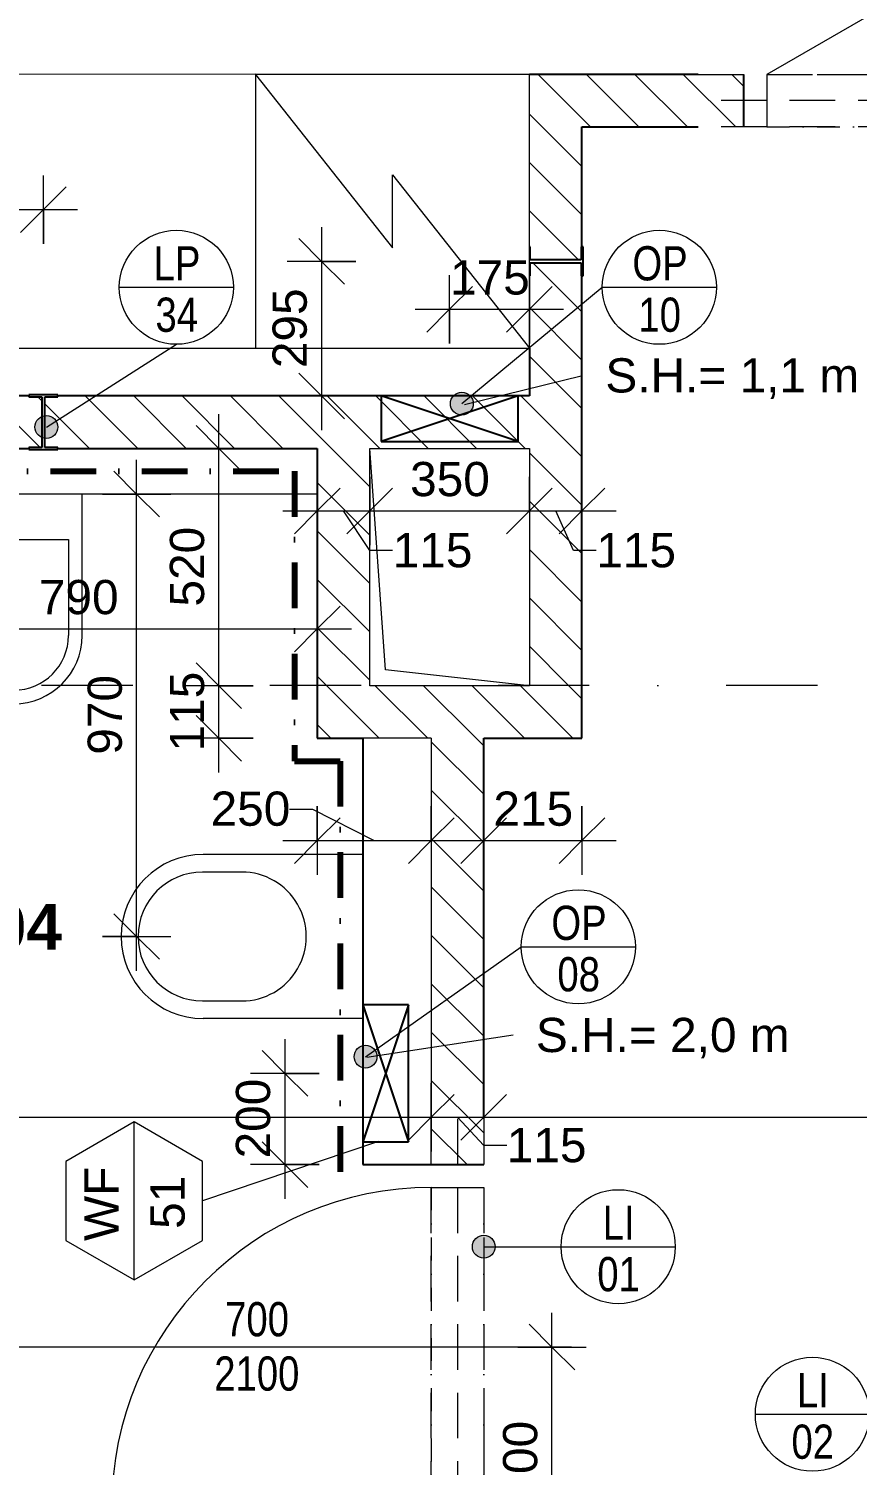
# Model space of a CAD drawing. Header units: millimetres. Extents: x -47276 to -6007, y -7799 to 11180.
# Drawn here: x -43432 to -41617, y -2311 to 838 of the extents above; entities that cross this region are included whole.
import ezdxf

# ---------------------------------------------------------------- set-up
doc = ezdxf.new("R2010")
doc.units = ezdxf.units.MM
for name, pattern in [('HA_Dash_3mm-S1mm', [150, 100, -50]), ('HA_DashDot_10mm-S3mm', [500, 200, -150, 0, -150]), ('HA_DashDot_2_2mm-S0_6mm', [110, 50, -30, 0, -30]), ('HA_DashDot_4mm-S1mm', [200, 100, -50, 0, -50])]:
    doc.linetypes.add(name, pattern=pattern)
for name, color, linetype, lineweight in [('A-____-____-DIMS', 9, 'Continuous', 5), ('A-____-____-DIMS-50', 9, 'Continuous', 5), ('A-AREA-____-IDEN', 9, 'Continuous', 9), ('A-DETL-____-OTLN', 9, 'Continuous', 25), ('A-DETL-GENF-OTLN', 9, 'Continuous', 9), ('A-DOOR-____-IDEN', 9, 'Continuous', 9), ('A-DOOR-____-MCUT', 9, 'HA_DashDot_2_2mm-S0_6mm', 9), ('A-DOOR-____-OTLN', 9, 'Continuous', 9), ('A-DOOR-FRAM-MCUT', 9, 'Continuous', 9), ('A-GENM-____-HDLN', 9, 'HA_Dash_3mm-S1mm', 9), ('A-GENM-____-IDEN', 9, 'Continuous', 9), ('A-GENM-____-OTLN', 9, 'Continuous', 9), ('A-WALL-____-IDEN', 9, 'Continuous', 9), ('A-WALL-____-MCUT', 9, 'Continuous', 9), ('A-WALL-____-PATT', 9, 'Continuous', 25), ('G-____-____-TEXT', 9, 'Continuous', 5), ('I-WALL-____-MCUT', 9, 'Continuous', 25), ('I-WALL-____-OTLN', 9, 'Continuous', 9), ('P-SANR-FIXT-OTLN', 9, 'Continuous', 9), ('Q-CASE-____-OTLN', 9, 'Continuous', 9), ('Q-SPCQ-____-OTLN', 9, 'Continuous', 9), ('S-COLS-____-MCUT', 9, 'Continuous', 25), ('S-COLS-____-OTLN', 9, 'Continuous', 9), ('S-GRID-____-OTLN', 9, 'Continuous', 5)]:
    doc.layers.add(name, color=color, linetype=linetype, lineweight=lineweight)
doc.styles.add('Arial_1', font='arial.ttf', dxfattribs={"height": 75})
doc.styles.add('Arial_2', font='arial.ttf', dxfattribs={"width": 0.8, "height": 75})
doc.styles.add('Arial_B', font='arialbd.ttf', dxfattribs={"height": 100})
doc.dimstyles.new('Inner_Dimensions', dxfattribs={"dimscale": 304.8, "dimtxt": 76.519455, "dimasz": 0.328084, "dimexe": 0.246063, "dimexo": 0.0625, "dimgap": 0.032808, "dimtad": 1, "dimdec": 0, "dimzin": 0, "dimdsep": 46, "dimtxsty": 'Arial_1', "dimblk1": 'OBLIQUE', "dimblk2": 'OBLIQUE', "dimsah": 1, "dimcen": 0.09, "dimdle": 0.246063, "dimazin": 0, "dimtfac": 1, "dimtdec": 4, "dimtix": 1, "dimtmove": 0, "dimatfit": 3, "dimfxl": 0.246063, "dimfxlon": 1, "dimtvp": 1, "dimtolj": 1, "dimtzin": 0, "dimlwd": 9, "dimlwe": 9, "dimarcsym": 2})
doc.dimstyles.new('Inner_Dimensions_1', dxfattribs={"dimscale": 304.8, "dimtxt": 76.519455, "dimasz": 0.328084, "dimexe": 0.246063, "dimexo": 0.0625, "dimgap": 0.032808, "dimtad": 1, "dimdec": 0, "dimzin": 0, "dimdsep": 46, "dimtxsty": 'Arial_1', "dimblk1": 'OBLIQUE', "dimblk2": 'OBLIQUE', "dimsah": 1, "dimcen": 0.09, "dimdle": 0.246063, "dimazin": 0, "dimtfac": 1, "dimtdec": 4, "dimtix": 1, "dimtmove": 1, "dimatfit": 3, "dimfxl": 0.246063, "dimfxlon": 1, "dimtvp": 1, "dimtolj": 1, "dimtzin": 0, "dimlwd": 9, "dimlwe": 9, "dimarcsym": 2})
doc.dimstyles.new('Inner_Dimensions_2', dxfattribs={"dimscale": 304.8, "dimtxt": 76.519455, "dimasz": 0.328084, "dimexe": 0.246063, "dimexo": 0.0625, "dimgap": 0.032808, "dimtad": 1, "dimdec": 0, "dimzin": 0, "dimdsep": 46, "dimtxsty": 'Arial_1', "dimblk1": 'OBLIQUE', "dimblk2": 'OBLIQUE', "dimsah": 1, "dimcen": 0.09, "dimdle": 0.246063, "dimazin": 0, "dimtfac": 1, "dimtdec": 4, "dimtix": 1, "dimtmove": 2, "dimatfit": 3, "dimfxl": 0.246063, "dimfxlon": 1, "dimtvp": 1, "dimtolj": 1, "dimtzin": 0, "dimlwd": 9, "dimlwe": 9, "dimarcsym": 2})
pattern_1 = [(135, (0, 0), (-53.03301, -53.03301), [])]

# ---------------------------------------------------------------- blocks, each defined once
blk = doc.blocks.new('HA_DR_Single_Swing_Solid - In_BJ_700x2100-2040353-DPS_3NP-C')
at = {"layer": 'A-DOOR-____-MCUT'}
for p, q in [((-350, 57.5), (350, 57.5)), ((-350, -57.5), (350, -57.5))]:
    blk.add_line(p, q, dxfattribs=at)
at = {"layer": 'A-DOOR-____-OTLN', "lineweight": 5}
blk.add_line((350, -757.5), (350, -57.5), dxfattribs=at)
blk.add_arc((350, -57.5), 700, 180, 270, dxfattribs=at)
at = {"layer": 'A-DOOR-FRAM-MCUT'}
for p, q in [((-350, -57.5), (-350, 57.5)), ((350, 57.5), (350, -57.5))]:
    blk.add_line(p, q, dxfattribs=at)
blk = doc.blocks.new('Casework 14 - Casework 6-1428157-DPS_3NP-C')
at = {"layer": 'Q-CASE-____-OTLN'}
for p, q in [((-49147.7, -34746.1), (-49148.7, -35817.1)), ((-48547.7, -34746.7), (-49147.7, -34746.1)), ((-48548.2, -35230.3), (-48547.7, -34746.7)), ((-49148.7, -35826.9), (-49148.7, -35829.8)), ((-49149.3, -36429.8), (-49150, -37166.1)), ((-48549.4, -36566.7), (-48549.3, -36430.3)), ((-47349.9, -36567.8), (-48549.4, -36566.7)), ((-49150, -37166.1), (-47350.5, -37167.8))]:
    blk.add_line(p, q, dxfattribs=at)
blk = doc.blocks.new('Lednice_Mraznička_ADNS - Lednice 600x600x1800-V2-DPS_3NP-C')
at = {"layer": 'Q-SPCQ-____-OTLN'}
for p, q in [((300, 300), (-300, 300)), ((-300, 300), (-300, -300)), ((300, 300), (-80, 0)), ((300, -300), (300, 300)), ((80, 0), (-300, -300)), ((-80, 0), (80, 0)), ((-300, -300), (300, -300))]:
    blk.add_line(p, q, dxfattribs=at)
blk = doc.blocks.new('ABMV_WashBasin_Generic - 550x460-1465709-DPS_3NP-C')
at = {"layer": 'P-SANR-FIXT-OTLN'}
for p, q in [((250, 510), (0, 510)), ((0, 480), (250, 480)), ((-150, 360), (-150, 50)), ((-120, 150), (-120, 360)), ((370, 360), (370, 150)), ((400, 50), (400, 360)), ((370, 150), (-120, 150))]:
    blk.add_line(p, q, dxfattribs=at)
for centre, radius, start, end in [((0, 360), 150, 90, 180), ((250, 360), 150, 360, 90), ((0, 360), 120, 90, 180), ((250, 360), 120, 360, 90), ((125, 200), 20, 90, 270), ((125, 200), 20, 270, 90)]:
    blk.add_arc(centre, radius, start, end, dxfattribs=at)
blk = doc.blocks.new('ABMV_Toilet_WallHung - Default-1928451-DPS_3NP-C')
at = {"layer": 'P-SANR-FIXT-OTLN'}
for p, q in [((-55, 75), (-55, 424.6)), ((-16.3, 426.2), (-16.3, 340.3)), ((266.3, 340.3), (266.3, 426.2)), ((305, 75), (305, 424.6))]:
    blk.add_line(p, q, dxfattribs=at)
for centre, radius, start, end in [((125, 424.6), 180, 0, 180), ((125, 426.2), 141.3, 360, 180), ((125, 340.3), 141.3, 180, 360)]:
    blk.add_arc(centre, radius, start, end, dxfattribs=at)
blk = doc.blocks.new('HA_DR_Double_Swing_Solid - In_BJ_1200x2100_800-1662813-DPS_3NP-C')
at = {"layer": 'A-DOOR-____-MCUT'}
for p, q in [((-600, 57.5), (600, 57.5)), ((-600, -57.5), (600, -57.5))]:
    blk.add_line(p, q, dxfattribs=at)
at = {"layer": 'A-DOOR-____-OTLN', "lineweight": 5}
for p, q in [((600, 857.5), (600, 57.5)), ((-253.6, 257.5), (-599.9, 57.5))]:
    blk.add_line(p, q, dxfattribs=at)
for centre, radius, start, end in [((600, 57.5), 800, 90, 180), ((-600, 57.5), 400, 360, 30)]:
    blk.add_arc(centre, radius, start, end, dxfattribs=at)
at = {"layer": 'A-DOOR-FRAM-MCUT'}
for p, q in [((-600, 57.5), (-600, -57.5)), ((600, -57.5), (600, 57.5))]:
    blk.add_line(p, q, dxfattribs=at)
blk = doc.blocks.new('HA_GM_Shaft_Rectangle - Default-2055991-DPS_3NP-C')
at = {"layer": 'A-DETL-GENF-OTLN'}
for p, q in [((35, -35), (520.3, 0)), ((0, -350), (35, -35))]:
    blk.add_line(p, q, dxfattribs=at)
at = {"layer": 'A-GENM-____-OTLN'}
for p, q in [((0, -350), (0, 0)), ((0, 0), (520.3, 0)), ((520.3, 0), (520.3, -350)), ((520.3, -350), (0, -350))]:
    blk.add_line(p, q, dxfattribs=at)
blk = doc.blocks.new('HA_GM_Tiling_LineBased - Generic Tiles-1682385-DPS_3NP-C')
at = {"layer": 'A-GENM-____-OTLN', "linetype": 'HA_DashDot_4mm-S1mm', "lineweight": 80}
blk.add_line((50, -50), (1985, -50), dxfattribs=at)
blk = doc.blocks.new('HA_GM_Tiling_LineBased - Generic Tiles-1688067-DPS_3NP-C')
at = {"layer": 'A-GENM-____-OTLN', "linetype": 'HA_DashDot_4mm-S1mm', "lineweight": 80}
blk.add_line((50, -50), (685.3, -50), dxfattribs=at)
blk = doc.blocks.new('HA_GM_Tiling_LineBased - Generic Tiles-1981518-DPS_3NP-C')
at = {"layer": 'A-GENM-____-OTLN', "linetype": 'HA_DashDot_4mm-S1mm', "lineweight": 80}
blk.add_line((-50, -50), (50, -50), dxfattribs=at)
blk = doc.blocks.new('HA_GM_Tiling_LineBased - Generic Tiles-1983348-DPS_3NP-C')
at = {"layer": 'A-GENM-____-OTLN', "linetype": 'HA_DashDot_4mm-S1mm', "lineweight": 80}
blk.add_line((50, -50), (984.7, -50), dxfattribs=at)
blk = doc.blocks.new('TB_Porotherm KP11_5_1000mm - TB_Porotherm KP11_5_1000mm-1863649-DPS_3NP-C')
at = {"layer": 'A-GENM-____-HDLN'}
for p, q in [((-500, 57.5), (500, 57.5)), ((-500, 0), (500, 0)), ((500, -57.5), (-500, -57.5))]:
    blk.add_line(p, q, dxfattribs=at)
blk = doc.blocks.new('TB_Porotherm KP11_5_1500mm - TB_Porotherm KP11_5_1500mm-1870867-DPS_3NP-C')
at = {"layer": 'A-GENM-____-HDLN'}
for p, q in [((-750, 57.5), (750, 57.5)), ((-750, 0), (750, 0)), ((750, -57.5), (-750, -57.5))]:
    blk.add_line(p, q, dxfattribs=at)
blk = doc.blocks.new('HA_sCO_I_Parallel - IPE 120-1978731-DPS_3NP-C')
at = {"layer": 'S-COLS-____-MCUT'}
for p, q in [((32, 60), (-32, 60)), ((-32, 60), (-32, 55.6)), ((-32, 55.6), (-3.15, 55.6)), ((-3.15, 55.6), (-3.15, -55.6)), ((3.15, -55.6), (3.15, 55.6)), ((3.15, 55.6), (32, 55.6)), ((32, 55.6), (32, 60)), ((-32, -55.6), (-32, -57.5)), ((-3.15, -55.6), (-32, -55.6)), ((32, -55.6), (3.15, -55.6)), ((32, -57.5), (32, -55.6))]:
    blk.add_line(p, q, dxfattribs=at)
blk = doc.blocks.new('HA_sCO_I_Parallel - IPE 120-1979555-DPS_3NP-C')
at = {"layer": 'S-COLS-____-MCUT'}
for p, q in [((32, 60), (-32, 60)), ((-32, 60), (-32, 55.6)), ((-32, 55.6), (-3.15, 55.6)), ((-3.15, 55.6), (-3.15, -55.6)), ((3.15, -55.6), (3.15, 55.6)), ((3.15, 55.6), (32, 55.6)), ((32, 55.6), (32, 60)), ((-32, -55.6), (-32, -60)), ((-3.15, -55.6), (-32, -55.6)), ((-32, -60), (32, -60)), ((32, -55.6), (3.15, -55.6)), ((32, -60), (32, -55.6))]:
    blk.add_line(p, q, dxfattribs=at)
blk = doc.blocks.new('HA_TAG_Door_TypeMark_wDimensions - Scale50_Left with Bouble-921048-DPS_3NP-C')
at = {"layer": 'A-DOOR-____-IDEN'}
for p, q in [((-2.5, 22), (2.5, 22)), ((0, -5), (0, 19.5))]:
    blk.add_line(p, q, dxfattribs=at)
blk.add_circle((0, 22), 2.5, dxfattribs=at)
blk = doc.blocks.new('DIMBLOCK94-DPS_3NP-C')
at = {"layer": 'A-____-____-DIMS-50', "lineweight": 9}
for p, q in [((-44834.9, -1473.1), (-44834.9, -1623.1)), ((-44834.9, -1548.1), (-44834.9, -1473.1)), ((-42549.9, -1473.1), (-42549.9, -1623.1)), ((-42549.9, -1548.1), (-42549.9, -1473.1)), ((-44834.9, -1548.1), (-44784.9, -1498.1)), ((-42549.9, -1548.1), (-42499.9, -1498.1)), ((-44909.9, -1548.1), (-42549.9, -1548.1)), ((-44834.9, -1548.1), (-44884.9, -1598.1)), ((-42549.9, -1548.1), (-42599.9, -1598.1))]:
    blk.add_line(p, q, dxfattribs=at)
at = {"layer": 'A-____-____-DIMS-50', "color": 0, "lineweight": 9, "insert": (-43807.8, -1440.7), "char_height": 75, "width": 276.883, "attachment_point": 1, "line_spacing_factor": 0.941778, "style": 'Arial_1'}
blk.add_mtext('2285', dxfattribs=at)
blk = doc.blocks.new('_Oblique')
at = {"color": 0, "linetype": 'ByBlock', "lineweight": -2}
blk.add_line((-0.5, -0.5), (0.5, 0.5), dxfattribs=at)
blk = doc.blocks.new('DIMBLOCK95-DPS_3NP-C')
at = {"layer": 'A-____-____-DIMS-50', "lineweight": 9}
for p, q in [((-42549.9, -1473.1), (-42549.9, -1623.1)), ((-42549.9, -1548.1), (-42549.9, -1473.1)), ((-42434.9, -1473.1), (-42434.9, -1623.1)), ((-42434.9, -1548.1), (-42434.9, -1473.1)), ((-42549.9, -1548.1), (-42499.9, -1498.1)), ((-42434.9, -1548.1), (-42384.9, -1498.1)), ((-42549.9, -1548.1), (-42599.9, -1598.1)), ((-42549.9, -1548.1), (-42434.9, -1548.1)), ((-42434.6, -1610), (-42492.4, -1548.1)), ((-42434.9, -1548.1), (-42484.9, -1598.1)), ((-42384.6, -1610), (-42434.6, -1610))]:
    blk.add_line(p, q, dxfattribs=at)
at = {"layer": 'A-____-____-DIMS-50', "color": 0, "lineweight": 9, "insert": (-42384.6, -1571.5), "char_height": 75, "width": 207.662, "attachment_point": 1, "line_spacing_factor": 0.941778, "style": 'Arial_1'}
blk.add_mtext('115', dxfattribs=at)
blk = doc.blocks.new('DIMBLOCK96-DPS_3NP-C')
at = {"layer": 'A-____-____-DIMS-50', "lineweight": 9}
for p, q in [((-42434.9, -1473.1), (-42434.9, -1623.1)), ((-42434.9, -1548.1), (-42434.9, -1473.1)), ((-40474.9, -1473.1), (-40474.9, -1623.1)), ((-40474.9, -1548.1), (-40474.9, -1473.1)), ((-42434.9, -1548.1), (-42384.9, -1498.1)), ((-40474.9, -1548.1), (-40424.9, -1498.1)), ((-42434.9, -1548.1), (-42484.9, -1598.1)), ((-42434.9, -1548.1), (-40474.9, -1548.1)), ((-40474.9, -1548.1), (-40524.9, -1598.1))]:
    blk.add_line(p, q, dxfattribs=at)
at = {"layer": 'A-____-____-DIMS-50', "color": 0, "lineweight": 9, "insert": (-41570.3, -1440.7), "char_height": 75, "width": 276.883, "attachment_point": 1, "line_spacing_factor": 0.941778, "style": 'Arial_1'}
blk.add_mtext('1960', dxfattribs=at)
blk = doc.blocks.new('HA_TAG_WA_Partitions - Group _ Type Mark-556634-DPS_3NP-C')
at = {"layer": 'A-WALL-____-IDEN'}
for p, q in [((-1.732, 3), (-3.464, 0)), ((1.732, 3), (-1.732, 3)), ((3.464, 0), (1.732, 3)), ((-3.464, 0), (3.464, 0)), ((-3.464, 0), (-1.732, -3)), ((1.732, -3), (3.464, 0)), ((-1.732, -3), (1.732, -3))]:
    blk.add_line(p, q, dxfattribs=at)
blk = doc.blocks.new('DIMBLOCK129-DPS_3NP-C')
at = {"layer": 'A-____-____-DIMS-50', "lineweight": 9}
for p, q in [((-42434.9, -866.4), (-42434.9, -1016.4)), ((-42434.9, -941.4), (-42434.9, -866.4)), ((-42219.9, -866.4), (-42219.9, -1016.4)), ((-42219.9, -941.4), (-42219.9, -866.4)), ((-42434.9, -941.4), (-42384.9, -891.4)), ((-42219.9, -941.4), (-42169.9, -891.4)), ((-42509.9, -941.4), (-42144.9, -941.4)), ((-42434.9, -941.4), (-42484.9, -991.4)), ((-42219.9, -941.4), (-42269.9, -991.4))]:
    blk.add_line(p, q, dxfattribs=at)
at = {"layer": 'A-____-____-DIMS-50', "color": 0, "lineweight": 9, "insert": (-42413.9, -834), "char_height": 75, "width": 207.662, "attachment_point": 1, "line_spacing_factor": 0.941778, "style": 'Arial_1'}
blk.add_mtext('215', dxfattribs=at)
blk = doc.blocks.new('DIMBLOCK130-DPS_3NP-C')
at = {"layer": 'A-____-____-DIMS-50', "lineweight": 9}
for p, q in [((-42860.5, -872.5), (-42810.5, -872.5)), ((-42810.5, -872.5), (-42674.9, -941.4)), ((-42799.9, -866.4), (-42799.9, -1016.4)), ((-42799.9, -941.4), (-42799.9, -866.4)), ((-42549.9, -866.4), (-42549.9, -1016.4)), ((-42549.9, -941.4), (-42549.9, -866.4)), ((-42799.9, -941.4), (-42749.9, -891.4)), ((-42549.9, -941.4), (-42499.9, -891.4)), ((-42874.9, -941.4), (-42474.9, -941.4)), ((-42799.9, -941.4), (-42849.9, -991.4)), ((-42549.9, -941.4), (-42599.9, -991.4))]:
    blk.add_line(p, q, dxfattribs=at)
at = {"layer": 'A-____-____-DIMS-50', "color": 0, "lineweight": 9, "insert": (-43033.5, -834), "char_height": 75, "width": 207.662, "attachment_point": 1, "line_spacing_factor": 0.941778, "style": 'Arial_1'}
blk.add_mtext('250', dxfattribs=at)
blk = doc.blocks.new('DIMBLOCK131-DPS_3NP-C')
at = {"layer": 'A-____-____-DIMS-50', "lineweight": 9}
for p, q in [((-42799.9, -143.9), (-42799.9, -293.9)), ((-42799.9, -218.9), (-42799.9, -143.9)), ((-42684.9, -143.9), (-42684.9, -293.9)), ((-42684.9, -218.9), (-42684.9, -143.9)), ((-42799.9, -218.9), (-42749.9, -168.9)), ((-42684.9, -218.9), (-42634.9, -168.9)), ((-42874.9, -218.9), (-42684.9, -218.9)), ((-42799.9, -218.9), (-42849.9, -268.9)), ((-42684.6, -305.9), (-42742.4, -218.9)), ((-42684.9, -218.9), (-42734.9, -268.9)), ((-42634.6, -305.9), (-42684.6, -305.9))]:
    blk.add_line(p, q, dxfattribs=at)
at = {"layer": 'A-____-____-DIMS-50', "color": 0, "lineweight": 9, "insert": (-42634.6, -267.4), "char_height": 75, "width": 207.662, "attachment_point": 1, "line_spacing_factor": 0.941778, "style": 'Arial_1'}
blk.add_mtext('115', dxfattribs=at)
blk = doc.blocks.new('DIMBLOCK132-DPS_3NP-C')
at = {"layer": 'A-____-____-DIMS-50', "lineweight": 9}
for p, q in [((-42684.9, -143.9), (-42684.9, -293.9)), ((-42684.9, -218.9), (-42684.9, -143.9)), ((-42334.9, -143.9), (-42334.9, -293.9)), ((-42334.9, -218.9), (-42334.9, -143.9)), ((-42684.9, -218.9), (-42634.9, -168.9)), ((-42334.9, -218.9), (-42284.9, -168.9)), ((-42684.9, -218.9), (-42734.9, -268.9)), ((-42684.9, -218.9), (-42334.9, -218.9)), ((-42334.9, -218.9), (-42384.9, -268.9))]:
    blk.add_line(p, q, dxfattribs=at)
at = {"layer": 'A-____-____-DIMS-50', "color": 0, "lineweight": 9, "insert": (-42596.4, -111.5), "char_height": 75, "width": 207.662, "attachment_point": 1, "line_spacing_factor": 0.941778, "style": 'Arial_1'}
blk.add_mtext('350', dxfattribs=at)
blk = doc.blocks.new('DIMBLOCK133-DPS_3NP-C')
at = {"layer": 'A-____-____-DIMS-50', "lineweight": 9}
for p, q in [((-42334.9, -143.9), (-42334.9, -293.9)), ((-42334.9, -218.9), (-42334.9, -143.9)), ((-42219.9, -143.9), (-42219.9, -293.9)), ((-42219.9, -218.9), (-42219.9, -143.9)), ((-42334.9, -218.9), (-42284.9, -168.9)), ((-42219.9, -218.9), (-42169.9, -168.9)), ((-42334.9, -218.9), (-42384.9, -268.9)), ((-42334.9, -218.9), (-42144.9, -218.9)), ((-42238.5, -305.9), (-42277.4, -218.9)), ((-42219.9, -218.9), (-42269.9, -268.9)), ((-42188.5, -305.9), (-42238.5, -305.9))]:
    blk.add_line(p, q, dxfattribs=at)
at = {"layer": 'A-____-____-DIMS-50', "color": 0, "lineweight": 9, "insert": (-42188.5, -267.4), "char_height": 75, "width": 207.662, "attachment_point": 1, "line_spacing_factor": 0.941778, "style": 'Arial_1'}
blk.add_mtext('115', dxfattribs=at)
blk = doc.blocks.new('DIMBLOCK134-DPS_3NP-C')
at = {"layer": 'A-____-____-DIMS-50', "lineweight": 9}
for p, q in [((-43015.4, -602.1), (-43065.4, -552.1)), ((-42940.4, -602.1), (-43090.4, -602.1)), ((-43015.4, -792.1), (-43015.4, -602.1)), ((-43015.4, -602.1), (-42965.4, -652.1)), ((-43015.4, -602.1), (-42940.4, -602.1)), ((-43015.4, -717.1), (-43065.4, -667.1)), ((-42940.4, -717.1), (-43090.4, -717.1)), ((-43015.4, -717.1), (-42965.4, -767.1)), ((-43015.4, -717.1), (-42940.4, -717.1))]:
    blk.add_line(p, q, dxfattribs=at)
at = {"layer": 'A-____-____-DIMS-50', "color": 0, "lineweight": 9, "insert": (-43122.7, -746.1), "char_height": 75, "width": 207.662, "attachment_point": 1, "rotation": 90, "line_spacing_factor": 0.941778, "style": 'Arial_1'}
blk.add_mtext('115', dxfattribs=at)
blk = doc.blocks.new('DIMBLOCK135-DPS_3NP-C')
at = {"layer": 'A-____-____-DIMS-50', "lineweight": 9}
for p, q in [((-43015.4, -602.1), (-43015.4, -6.8)), ((-43015.4, -81.8), (-43065.4, -31.8)), ((-42940.4, -81.8), (-43090.4, -81.8)), ((-43015.4, -81.8), (-42965.4, -131.8)), ((-43015.4, -81.8), (-42940.4, -81.8)), ((-43015.4, -602.1), (-43065.4, -552.1)), ((-42940.4, -602.1), (-43090.4, -602.1)), ((-43015.4, -602.1), (-42965.4, -652.1)), ((-43015.4, -602.1), (-42940.4, -602.1))]:
    blk.add_line(p, q, dxfattribs=at)
at = {"layer": 'A-____-____-DIMS-50', "color": 0, "lineweight": 9, "insert": (-43122.7, -428.5), "char_height": 75, "width": 207.662, "attachment_point": 1, "rotation": 90, "line_spacing_factor": 0.941778, "style": 'Arial_1'}
blk.add_mtext('520', dxfattribs=at)
blk = doc.blocks.new('HA_TAG_GM_Products - Generic-588599-DPS_3NP-C')
at = {"layer": 'A-GENM-____-IDEN'}
blk.add_line((-2.5, 0), (2.5, 0), dxfattribs=at)
blk.add_circle((0, 0), 2.5, dxfattribs=at)
blk = doc.blocks.new('DIMBLOCK200-DPS_3NP-C')
at = {"layer": 'A-____-____-DIMS-50', "lineweight": 9}
for p, q in [((-42509.9, 148.1), (-42509.9, 298.1)), ((-42334.9, 298.1), (-42334.9, 148.1)), ((-42334.9, 223.1), (-42334.9, 298.1)), ((-42509.9, 223.1), (-42459.9, 273.1)), ((-42334.9, 223.1), (-42284.9, 273.1)), ((-42584.9, 223.1), (-42259.9, 223.1)), ((-42509.9, 223.1), (-42559.9, 173.1)), ((-42509.9, 223.1), (-42509.9, 148.1)), ((-42334.9, 223.1), (-42384.9, 173.1))]:
    blk.add_line(p, q, dxfattribs=at)
at = {"layer": 'A-____-____-DIMS-50', "color": 0, "lineweight": 9, "insert": (-42508.9, 330.5), "char_height": 75, "width": 207.662, "attachment_point": 1, "line_spacing_factor": 0.941778, "style": 'Arial_1'}
blk.add_mtext('175', dxfattribs=at)
blk = doc.blocks.new('DIMBLOCK223-DPS_3NP-C')
at = {"layer": 'A-____-____-DIMS-50', "lineweight": 9}
for p, q in [((-42285.5, -2626.8), (-42285.5, -1976.8)), ((-42285.5, -2051.8), (-42335.5, -2001.8)), ((-42360.5, -2051.8), (-42210.5, -2051.8)), ((-42285.5, -2051.8), (-42360.5, -2051.8)), ((-42285.5, -2051.8), (-42235.5, -2101.8)), ((-42285.5, -2551.8), (-42335.5, -2501.8)), ((-42360.5, -2551.8), (-42210.5, -2551.8)), ((-42285.5, -2551.8), (-42360.5, -2551.8)), ((-42285.5, -2551.8), (-42235.5, -2601.8))]:
    blk.add_line(p, q, dxfattribs=at)
at = {"layer": 'A-____-____-DIMS-50', "color": 0, "lineweight": 9, "insert": (-42392.8, -2388.3), "char_height": 75, "width": 207.662, "attachment_point": 1, "rotation": 90, "line_spacing_factor": 0.941778, "style": 'Arial_1'}
blk.add_mtext('500', dxfattribs=at)
blk = doc.blocks.new('DIMBLOCK234-DPS_3NP-C')
at = {"layer": 'A-____-____-DIMS-50', "lineweight": 9}
for p, q in [((-43589.9, -402.6), (-43589.9, -552.6)), ((-43589.9, -477.6), (-43589.9, -402.6)), ((-42799.9, -402.6), (-42799.9, -552.6)), ((-42799.9, -477.6), (-42799.9, -402.6)), ((-43589.9, -477.6), (-43539.9, -427.6)), ((-42799.9, -477.6), (-42749.9, -427.6)), ((-43664.9, -477.6), (-42724.9, -477.6)), ((-43589.9, -477.6), (-43639.9, -527.6)), ((-42799.9, -477.6), (-42849.9, -527.6))]:
    blk.add_line(p, q, dxfattribs=at)
at = {"layer": 'A-____-____-DIMS-50', "color": 0, "lineweight": 9, "insert": (-43409.8, -370.2), "char_height": 75, "width": 207.662, "attachment_point": 1, "line_spacing_factor": 0.941778, "style": 'Arial_1'}
blk.add_mtext('790', dxfattribs=at)
blk = doc.blocks.new('DIMBLOCK235-DPS_3NP-C')
at = {"layer": 'A-____-____-DIMS-50', "lineweight": 9}
for p, q in [((-43195.6, -1226.8), (-43195.6, -106.8)), ((-43195.6, -181.8), (-43245.6, -131.8)), ((-43270.6, -181.8), (-43120.6, -181.8)), ((-43195.6, -181.8), (-43270.6, -181.8)), ((-43195.6, -181.8), (-43145.6, -231.8)), ((-43195.6, -1151.8), (-43245.6, -1101.8)), ((-43270.6, -1151.8), (-43120.6, -1151.8)), ((-43195.6, -1151.8), (-43270.6, -1151.8)), ((-43195.6, -1151.8), (-43145.6, -1201.8))]:
    blk.add_line(p, q, dxfattribs=at)
at = {"layer": 'A-____-____-DIMS-50', "color": 0, "lineweight": 9, "insert": (-43302.9, -753.3), "char_height": 75, "width": 207.662, "attachment_point": 1, "rotation": 90, "line_spacing_factor": 0.941778, "style": 'Arial_1'}
blk.add_mtext('970', dxfattribs=at)
blk = doc.blocks.new('DIMBLOCK246-DPS_3NP-C')
at = {"layer": 'A-____-____-DIMS-50', "lineweight": 9}
for p, q in [((-42870.7, -1376.8), (-42870.7, -1726.8)), ((-42870.7, -1451.8), (-42920.7, -1401.8)), ((-42795.7, -1451.8), (-42945.7, -1451.8)), ((-42870.7, -1451.8), (-42820.7, -1501.8)), ((-42870.7, -1451.8), (-42795.7, -1451.8)), ((-42870.7, -1651.8), (-42920.7, -1601.8)), ((-42795.7, -1651.8), (-42945.7, -1651.8)), ((-42870.7, -1651.8), (-42820.7, -1701.8)), ((-42870.7, -1651.8), (-42795.7, -1651.8))]:
    blk.add_line(p, q, dxfattribs=at)
at = {"layer": 'A-____-____-DIMS-50', "color": 0, "lineweight": 9, "insert": (-42978.1, -1638.3), "char_height": 75, "width": 207.662, "attachment_point": 1, "rotation": 90, "line_spacing_factor": 0.941778, "style": 'Arial_1'}
blk.add_mtext('200', dxfattribs=at)
blk = doc.blocks.new('DIMBLOCK255-DPS_3NP-C')
at = {"layer": 'A-____-____-DIMS-50', "lineweight": 9}
for p, q in [((-44834.9, 516.6), (-44834.9, 366.6)), ((-44834.9, 441.6), (-44834.9, 516.6)), ((-43399.9, 366.6), (-43399.9, 516.6)), ((-44834.9, 441.6), (-44784.9, 491.6)), ((-43399.9, 441.6), (-43349.9, 491.6)), ((-44909.9, 441.6), (-43324.9, 441.6)), ((-44834.9, 441.6), (-44884.9, 391.6)), ((-43399.9, 441.6), (-43449.9, 391.6)), ((-43399.9, 441.6), (-43399.9, 366.6))]:
    blk.add_line(p, q, dxfattribs=at)
at = {"layer": 'A-____-____-DIMS-50', "color": 0, "lineweight": 9, "insert": (-44028.3, 549), "char_height": 75, "width": 276.883, "attachment_point": 1, "line_spacing_factor": 0.941778, "style": 'Arial_1'}
blk.add_mtext('1435', dxfattribs=at)
blk = doc.blocks.new('DIMBLOCK260-DPS_3NP-C')
at = {"layer": 'A-____-____-DIMS-50', "lineweight": 9}
for p, q in [((-42790.4, 328.2), (-42840.4, 378.2)), ((-42790.4, 403.2), (-42790.4, -41.8)), ((-42715.4, 328.2), (-42865.4, 328.2)), ((-42790.4, 328.2), (-42740.4, 278.2)), ((-42790.4, 328.2), (-42715.4, 328.2)), ((-42790.4, 33.2), (-42840.4, 83.2)), ((-42715.4, 33.2), (-42865.4, 33.2)), ((-42790.4, 33.2), (-42740.4, -16.8)), ((-42790.4, 33.2), (-42715.4, 33.2))]:
    blk.add_line(p, q, dxfattribs=at)
at = {"layer": 'A-____-____-DIMS-50', "color": 0, "lineweight": 9, "insert": (-42897.8, 94.2), "char_height": 75, "width": 207.662, "attachment_point": 1, "rotation": 90, "line_spacing_factor": 0.941778, "style": 'Arial_1'}
blk.add_mtext('295', dxfattribs=at)

msp = doc.modelspace()

# ---------------------------------------------------------------- hatches: boundary and pattern name
at = {"layer": 'A-GENM-____-IDEN'}
h = msp.add_hatch(color=256, dxfattribs=at)
edge = h.paths.add_edge_path()
edge.add_arc((-42483, 16.3), 25, 0, 360)
h = msp.add_hatch(color=256, dxfattribs=at)
edge = h.paths.add_edge_path()
edge.add_arc((-43393.2, -34.9), 25, 0, 360)
h = msp.add_hatch(color=256, dxfattribs=at)
edge = h.paths.add_edge_path()
edge.add_arc((-42694, -1415.2), 25, 0, 360)
h = msp.add_hatch(color=256, dxfattribs=at)
edge = h.paths.add_edge_path()
edge.add_arc((-42434.9, -1831.8), 25, 0, 360)
at = {"layer": 'A-WALL-____-PATT', "lineweight": 5}
h = msp.add_hatch(dxfattribs=at)
h.set_pattern_fill('FP_4', color=256, style=0, pattern_type=2)
h.set_pattern_definition(pattern_1)
h.paths.add_polyline_path([(-42219.9, -602.1), (-42219.9, 296.2), (-42221.8, 296.2), (-42221.8, 325.1), (-42333, 325.1), (-42333, 296.2), (-42334.9, 296.2), (-42334.9, -602.1)])
h.paths.add_polyline_path([(-42221.8, 331.4), (-42221.8, 360.2), (-42219.9, 360.2), (-42219.9, 738.2), (-42334.9, 738.2), (-42334.9, 360.2), (-42333, 360.2), (-42333, 331.4), (-42222.8, 331.4)])
h = msp.add_hatch(dxfattribs=at)
h.set_pattern_fill('FP_4', color=256, style=0, pattern_type=2)
h.set_pattern_definition(pattern_1)
h.paths.add_polyline_path([(-40094.9, 623.2), (-40094.9, 738.2), (-40227.9, 738.2), (-40227.9, 736.3), (-40256.8, 736.3), (-40256.8, 625.1), (-40227.9, 625.1), (-40227.9, 623.2)])
h.paths.add_polyline_path([(-40564.9, 623.2), (-40291.9, 623.2), (-40291.9, 625.1), (-40263.1, 625.1), (-40263.1, 736.3), (-40291.9, 736.3), (-40291.9, 738.2), (-40564.9, 738.2)])
h.paths.add_polyline_path([(-41864.9, 623.2), (-41864.9, 738.2), (-42219.9, 738.2), (-42219.9, 623.2), (-41943.6, 623.2)])
h = msp.add_hatch(dxfattribs=at)
h.set_pattern_fill('FP_4', color=256, style=0, pattern_type=2)
h.set_pattern_definition(pattern_1)
h.paths.add_polyline_path([(-42334.9, -81.8), (-42334.9, 33.2), (-43367.9, 33.2), (-43367.9, 31.3), (-43396.8, 31.3), (-43396.8, -79.9), (-43367.9, -79.9), (-43367.9, -81.8), (-42684.9, -81.8)])
h.paths.add_polyline_path([(-43431.9, -81.8), (-43431.9, -79.9), (-43403.1, -79.9), (-43403.1, 31.3), (-43431.9, 31.3), (-43431.9, 33.2), (-44834.9, 33.2), (-44834.9, -81.8), (-43553.3, -81.8)])
h = msp.add_hatch(dxfattribs=at)
h.set_pattern_fill('FP_4', color=256, style=0, pattern_type=2)
h.set_pattern_definition(pattern_1)
h.paths.add_polyline_path([(-42684.9, -602.1), (-42684.9, -81.8), (-42799.9, -81.8), (-42799.9, -602.1)])
h = msp.add_hatch(dxfattribs=at)
h.set_pattern_fill('FP_4', color=256, style=0, pattern_type=2)
h.set_pattern_definition(pattern_1)
h.paths.add_polyline_path([(-42219.9, -717.1), (-42219.9, -602.1), (-42799.9, -602.1), (-42799.9, -717.1), (-42434.9, -717.1)])
h = msp.add_hatch(dxfattribs=at)
h.set_pattern_fill('FP_4', color=256, style=0, pattern_type=2)
h.set_pattern_definition(pattern_1)
h.paths.add_polyline_path([(-42549.9, -2551.8), (-42434.9, -2551.8), (-42434.9, -2451.8), (-42549.9, -2451.8)])
h.paths.add_polyline_path([(-42549.9, -1651.8), (-42434.9, -1651.8), (-42434.9, -717.1), (-42549.9, -717.1), (-42549.9, -1140.3)])

# ---------------------------------------------------------------- linework, layer by layer
at = {"layer": 'A-DETL-____-OTLN'}
for p, q in [((-42359.9, 33.2), (-42659.9, 33.2)), ((-42659.9, 33.2), (-42659.9, -66.8)), ((-42359.9, 33.2), (-42659.9, -66.8)), ((-42359.9, -66.8), (-42659.9, 33.2)), ((-42359.9, -66.8), (-42359.9, 33.2)), ((-42659.9, -66.8), (-42359.9, -66.8)), ((-42699.9, -1301.8), (-42699.9, -1601.8)), ((-42599.9, -1301.8), (-42699.9, -1301.8)), ((-42699.9, -1301.8), (-42599.9, -1601.8)), ((-42599.9, -1301.8), (-42699.9, -1601.8)), ((-42599.9, -1601.8), (-42599.9, -1301.8)), ((-42699.9, -1601.8), (-42599.9, -1601.8))]:
    msp.add_line(p, q, dxfattribs=at)
at = {"layer": 'A-GENM-____-IDEN'}
for p, q in [((-42483, 16.3), (-42175.3, 271.4)), ((-43393.2, -34.9), (-43108.5, 146.4)), ((-42694, -1415.2), (-42352.8, -1174.4)), ((-42434.9, -1831.8), (-42265.4, -1831.8))]:
    msp.add_line(p, q, dxfattribs=at)
for centre in [(-42483, 16.3), (-43393.2, -34.9), (-42694, -1415.2), (-42434.9, -1831.8)]:
    msp.add_circle(centre, 25, dxfattribs=at)
at = {"layer": 'A-WALL-____-IDEN'}
msp.add_line((-42665.5, -1601.4), (-43050.9, -1731.3), dxfattribs=at)
at = {"layer": 'A-WALL-____-MCUT'}
for q in [(-42699.9, -717.1), (-42549.9, -1551.7)]:
    msp.add_line((-42549.9, -717.1), q, dxfattribs=at)
at = {"layer": 'G-____-____-TEXT', "color": 10, "lineweight": 9}
for p, q in [((-42477.4, 14.3), (-42218.5, 78.3)), ((-42690.9, -1416.3), (-42370.8, -1367.6))]:
    msp.add_line(p, q, dxfattribs=at)
at = {"layer": 'I-WALL-____-MCUT'}
for p, q in [((-41965, 738.2), (-42334.9, 738.2)), ((-41864.9, 623.2), (-41864.9, 738.2)), ((-42219.9, 360.2), (-42219.9, 623.2)), ((-42219.9, 623.2), (-41965, 623.2)), ((-42219.9, -717.1), (-42219.9, 296.2)), ((-42334.9, 138.2), (-42334.9, 33.2)), ((-43431.9, 33.2), (-44834.9, 33.2)), ((-42334.9, 33.2), (-43367.9, 33.2)), ((-44834.9, -81.8), (-43431.9, -81.8)), ((-43367.9, -81.8), (-42799.9, -81.8)), ((-42799.9, -81.8), (-42799.9, -717.1)), ((-42799.9, -717.1), (-42699.9, -717.1)), ((-42699.9, -717.1), (-42699.9, -1651.8)), ((-42434.9, -1551.7), (-42434.9, -717.1)), ((-42434.9, -717.1), (-42219.9, -717.1)), ((-42699.9, -1651.8), (-42434.9, -1651.8))]:
    msp.add_line(p, q, dxfattribs=at)
at = {"layer": 'I-WALL-____-OTLN'}
msp.add_line((-42799.9, -181.8), (-44834.9, -181.8), dxfattribs=at)
at = {"layer": 'S-GRID-____-OTLN', "linetype": 'HA_DashDot_10mm-S3mm', "lineweight": 9}
msp.add_line((-22199.7, -601.8), (-45676.5, -601.8), dxfattribs=at)

# ---------------------------------------------------------------- block references
at = {"layer": 'A-DOOR-____-IDEN', "xscale": 49.99999999999998, "yscale": 49.99999999999998, "zscale": 49.99999999999998, "rotation": 89.99999999999991}
msp.add_blockref('HA_TAG_Door_TypeMark_wDimensions - Scale50_Left with Bouble-921048-DPS_3NP-C', (-42492.4, -2051.8), dxfattribs=at)
at = {"layer": 'A-DOOR-____-OTLN'}
msp.add_blockref('HA_DR_Double_Swing_Solid - In_BJ_1200x2100_800-1662813-DPS_3NP-C', (-41214.9, 680.7), dxfattribs=at)
at = {"layer": 'A-DOOR-____-OTLN', "rotation": 270.0000000000004}
msp.add_blockref('HA_DR_Single_Swing_Solid - In_BJ_700x2100-2040353-DPS_3NP-C', (-42492.4, -2051.8), dxfattribs=at)
at = {"layer": 'A-GENM-____-IDEN', "xscale": 49.99999999999998, "yscale": 49.99999999999998, "zscale": 49.99999999999998}
for p in [(-43108.5, 271.4), (-42050.3, 271.4), (-42227.8, -1174.4), (-42140.4, -1831.8), (-41714.9, -2199)]:
    msp.add_blockref('HA_TAG_GM_Products - Generic-588599-DPS_3NP-C', p, dxfattribs=at)
at = {"layer": 'A-GENM-____-OTLN'}
for name, p, rotation in [('TB_Porotherm KP11_5_1500mm - TB_Porotherm KP11_5_1500mm-1870867-DPS_3NP-C', (-41214.9, 680.7), 180), ('TB_Porotherm KP11_5_1000mm - TB_Porotherm KP11_5_1000mm-1863649-DPS_3NP-C', (-42492.4, -2051.8), 269.9999999999993)]:
    msp.add_blockref(name, p, dxfattribs=dict(at, rotation=rotation))
at = {"layer": 'A-GENM-____-OTLN', "lineweight": 5, "rotation": 89.9999999999996}
msp.add_blockref('HA_GM_Shaft_Rectangle - Default-2055991-DPS_3NP-C', (-42684.9, -602.1), dxfattribs=at)
at = {"layer": 'A-GENM-____-OTLN', "linetype": 'HA_DashDot_4mm-S1mm', "lineweight": 80}
for name, p in [('HA_GM_Tiling_LineBased - Generic Tiles-1682385-DPS_3NP-C', (-44834.9, -81.8)), ('HA_GM_Tiling_LineBased - Generic Tiles-1981518-DPS_3NP-C', (-42799.9, -717.1))]:
    msp.add_blockref(name, p, dxfattribs=at)
at = {"layer": 'A-GENM-____-OTLN', "linetype": 'HA_DashDot_4mm-S1mm', "lineweight": 80, "rotation": 270}
for name, p in [('HA_GM_Tiling_LineBased - Generic Tiles-1688067-DPS_3NP-C', (-42799.9, -81.8)), ('HA_GM_Tiling_LineBased - Generic Tiles-1983348-DPS_3NP-C', (-42699.9, -717.1))]:
    msp.add_blockref(name, p, dxfattribs=at)
at = {"layer": 'A-WALL-____-IDEN', "xscale": 49.99999999999998, "yscale": 49.99999999999998, "zscale": 49.99999999999998, "rotation": 89.99999999999977}
msp.add_blockref('HA_TAG_WA_Partitions - Group _ Type Mark-556634-DPS_3NP-C', (-43200.9, -1731.3), dxfattribs=at)
at = {"layer": 'P-SANR-FIXT-OTLN'}
for name, p, rotation in [('ABMV_WashBasin_Generic - 550x460-1465709-DPS_3NP-C', (-43464.9, -131.8), 180), ('ABMV_Toilet_WallHung - Default-1928451-DPS_3NP-C', (-42624.9, -1276.8), 89.99999999999984)]:
    msp.add_blockref(name, p, dxfattribs=dict(at, rotation=rotation))
at = {"layer": 'Q-CASE-____-OTLN', "rotation": 0.05396777801012195}
msp.add_blockref('Casework 14 - Casework 6-1428157-DPS_3NP-C', (4380.6, 37350.6), dxfattribs=at)
at = {"layer": 'Q-SPCQ-____-OTLN', "rotation": 89.9999999999995}
msp.add_blockref('Lednice_Mraznička_ADNS - Lednice 600x600x1800-V2-DPS_3NP-C', (-42634.9, 438.2), dxfattribs=at)
at = {"layer": 'S-COLS-____-OTLN', "rotation": 270.0000000000001}
msp.add_blockref('HA_sCO_I_Parallel - IPE 120-1978731-DPS_3NP-C', (-42277.4, 328.2), dxfattribs=at)
at = {"layer": 'S-COLS-____-OTLN'}
msp.add_blockref('HA_sCO_I_Parallel - IPE 120-1979555-DPS_3NP-C', (-43399.9, -24.3), dxfattribs=at)

# ---------------------------------------------------------------- texts
at = {"layer": 'A-AREA-____-IDEN', "lineweight": 5, "insert": (-43887.4, -1080.7), "char_height": 100, "width": 653.375, "attachment_point": 1, "style": 'Arial_B'}
msp.add_mtext('C.3.3.04', dxfattribs=at)
at = {"layer": 'A-DOOR-____-IDEN', "lineweight": 5, "char_height": 75, "attachment_point": 1, "style": 'Arial_2'}
for s, insert, width in [('700', (-43001.6, -1953.2), 173.164), ('2100', (-43025.4, -2072.3), 230.886)]:
    msp.add_mtext(s, dxfattribs=dict(at, insert=insert, width=width))
at = {"layer": 'A-GENM-____-IDEN', "lineweight": 5, "char_height": 75, "attachment_point": 1, "style": 'Arial_2'}
for s, insert, width in [('LP', (-43158.3, 361.5), 125.063), ('OP', (-42109.3, 361.5), 147.51), ('34', (-43154.3, 248.8), 115.443), ('10', (-42096.1, 248.8), 115.443), ('OP', (-42286.8, -1084.3), 147.51), ('08', (-42273.6, -1197), 115.443), ('LI', (-42174.2, -1741.7), 86.582), ('01', (-42186.2, -1854.4), 115.443), ('LI', (-41748.7, -2108.9), 86.582), ('02', (-41760.7, -2221.7), 115.443)]:
    msp.add_mtext(s, dxfattribs=dict(at, insert=insert, width=width))
at = {"layer": 'A-WALL-____-IDEN', "lineweight": 5, "char_height": 75, "attachment_point": 1, "rotation": 90, "style": 'Arial_1'}
for s, insert, width in [('WF', (-43309.8, -1819.2), 208.439), ('51', (-43165.3, -1792.7), 144.304)]:
    msp.add_mtext(s, dxfattribs=dict(at, insert=insert, width=width))
at = {"layer": 'G-____-____-TEXT', "color": 7, "lineweight": 9, "char_height": 75, "width": 685.443, "attachment_point": 1, "style": 'Arial_1'}
for s, insert in [('S.H.= 1,1 m', (-42168.5, 115.8)), ('S.H.= 2,0 m', (-42320.8, -1330.1))]:
    msp.add_mtext(s, dxfattribs=dict(at, insert=insert))

# ---------------------------------------------------------------- dimensions: what is measured, and where the dimension line sits
at = {"layer": 'A-____-____-DIMS', "lineweight": 9}
for base, p1, p2, dimstyle, override, picture, middle in [((-43399.9, 441.6), (-44834.9, 516.6), (-43399.9, 366.6), 'Inner_Dimensions_2', {"dimpost": '<>', "dimfxl": 1442.818422}, 'DIMBLOCK255-DPS_3NP-C', (-43889.8, 499)), ((-42684.9, -218.9), (-42799.9, -143.9), (-42684.9, -143.9), 'Inner_Dimensions_1', {"dimpost": '<>', "dimfxl": 115}, 'DIMBLOCK131-DPS_3NP-C', (-42530.7, -317.4)), ((-42219.9, -218.9), (-42334.9, -143.9), (-42219.9, -143.9), 'Inner_Dimensions_1', {"dimpost": '<>', "dimfxl": 115}, 'DIMBLOCK133-DPS_3NP-C', (-42084.6, -317.4)), ((-42799.9, -477.6), (-43589.9, -402.6), (-42799.9, -402.6), 'Inner_Dimensions_2', {"dimpost": '<>', "dimfxl": 790}, 'DIMBLOCK234-DPS_3NP-C', (-43306, -420.2)), ((-42549.9, -941.4), (-42799.9, -866.4), (-42549.9, -866.4), 'Inner_Dimensions_1', {"dimpost": '<>', "dimfxl": 250}, 'DIMBLOCK130-DPS_3NP-C', (-42929.7, -884)), ((-42434.9, -1548.1), (-42549.9, -1473.1), (-42434.9, -1473.1), 'Inner_Dimensions_1', {"dimpost": '<>', "dimfxl": 115}, 'DIMBLOCK95-DPS_3NP-C', (-42280.8, -1621.5))]:
    dim = msp.add_linear_dim(base=base, p1=p1, p2=p2, dimstyle=dimstyle, override=override, dxfattribs=at)
    dim.commit()
    dim.dimension.update_dxf_attribs({"geometry": picture, "text_midpoint": middle, "dimtype": 160})
for base, p1, p2, override, picture, middle in [((-42790.4, 33.2), (-42715.4, 328.2), (-42715.4, 33.2), {"dimpost": '<>', "dimfxl": 295}, 'DIMBLOCK260-DPS_3NP-C', (-42838.7, 180.7)), ((-43015.4, -81.8), (-42940.4, -602.1), (-42940.4, -81.8), {"dimpost": '<>', "dimfxl": 520.300057}, 'DIMBLOCK135-DPS_3NP-C', (-43063.7, -341.9)), ((-43195.6, -181.8), (-43270.6, -1151.8), (-43270.6, -181.8), {"dimpost": '<>', "dimfxl": 970}, 'DIMBLOCK235-DPS_3NP-C', (-43243.9, -666.8)), ((-43015.4, -602.1), (-42940.4, -717.1), (-42940.4, -602.1), {"dimpost": '<>', "dimfxl": 115}, 'DIMBLOCK134-DPS_3NP-C', (-43063.7, -659.6)), ((-42870.7, -1651.8), (-42795.7, -1451.8), (-42795.7, -1651.8), {"dimpost": '<>', "dimfxl": 199.98197}, 'DIMBLOCK246-DPS_3NP-C', (-42919, -1551.8)), ((-42285.5, -2051.8), (-42360.5, -2551.8), (-42360.5, -2051.8), {"dimpost": '<>', "dimfxl": 500}, 'DIMBLOCK223-DPS_3NP-C', (-42333.8, -2301.8))]:
    dim = msp.add_linear_dim(base=base, p1=p1, p2=p2, angle=90, dimstyle='Inner_Dimensions', override=override, dxfattribs=at)
    dim.commit()
    dim.dimension.update_dxf_attribs({"geometry": picture, "text_midpoint": middle})
for base, p1, p2, override, picture, middle in [((-42334.9, 223.1), (-42509.9, 148.1), (-42334.9, 298.1), {"dimpost": '<>', "dimfxl": 230.488611}, 'DIMBLOCK200-DPS_3NP-C', (-42422.4, 271.4)), ((-42334.9, -218.9), (-42684.9, -143.9), (-42334.9, -143.9), {"dimpost": '<>', "dimfxl": 350}, 'DIMBLOCK132-DPS_3NP-C', (-42509.9, -170.6)), ((-42219.9, -941.4), (-42434.9, -866.4), (-42219.9, -866.4), {"dimpost": '<>', "dimfxl": 215}, 'DIMBLOCK129-DPS_3NP-C', (-42327.4, -893.1)), ((-42549.9, -1548.1), (-44834.9, -1473.1), (-42549.9, -1473.1), {"dimpost": '<>', "dimfxl": 2285}, 'DIMBLOCK94-DPS_3NP-C', (-43692.4, -1499.8)), ((-40474.9, -1548.1), (-42434.9, -1473.1), (-40474.9, -1473.1), {"dimpost": '<>', "dimfxl": 1960}, 'DIMBLOCK96-DPS_3NP-C', (-41454.9, -1499.8))]:
    dim = msp.add_linear_dim(base=base, p1=p1, p2=p2, dimstyle='Inner_Dimensions', override=override, dxfattribs=at)
    dim.commit()
    dim.dimension.update_dxf_attribs({"geometry": picture, "text_midpoint": middle})

doc.saveas('drawing.dxf')
